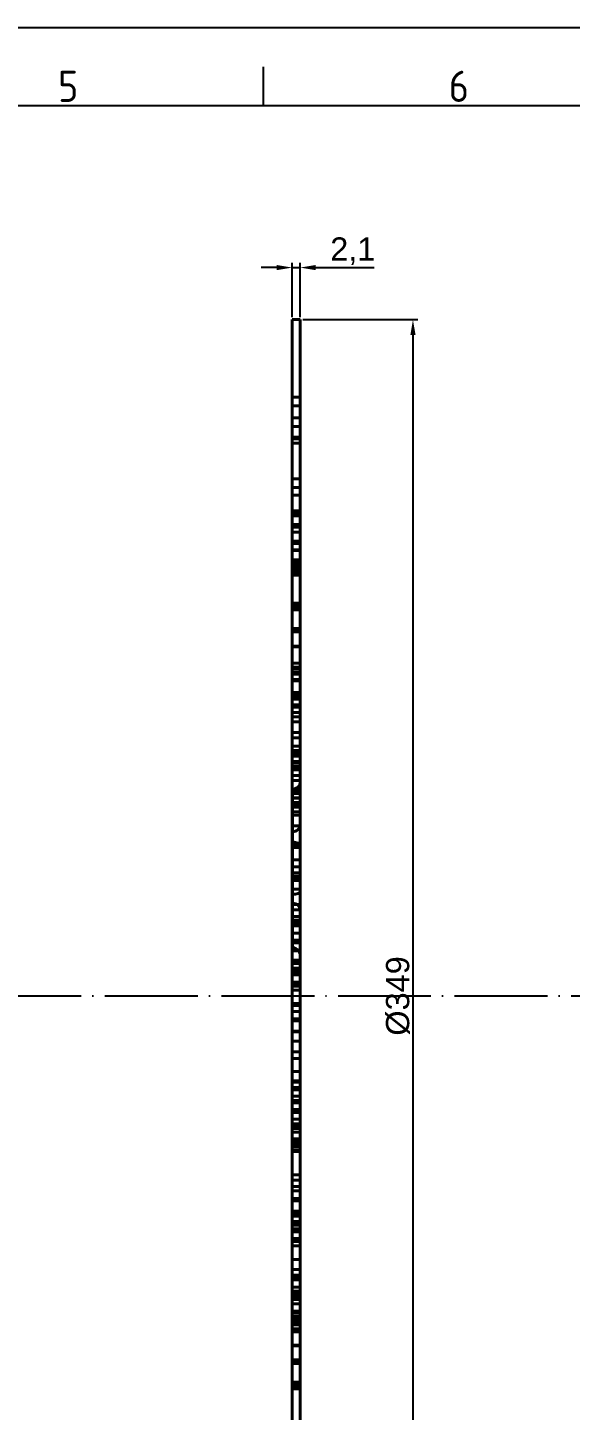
# Model space of a CAD drawing. Header units: millimetres. Extents: x 1404 to 2252, y 1260 to 1860.
# Drawn here: x 1867.8 to 2007.9, y 1502.9 to 1859.6 of the extents above; entities that cross this region are included whole.
import ezdxf
from ezdxf.enums import TextEntityAlignment as Align

# ---------------------------------------------------------------- set-up
doc = ezdxf.new("R2010")
doc.units = ezdxf.units.MM
doc.linetypes.add('ACAD_ISO04W100', pattern=[30, 24, -3, 0, -3])
doc.linetypes.add('ACAD_ISO05W100', pattern=[33, 24, -3, 0, -3, 0, -3])
for name, color, linetype, lineweight in [('AM_0', 7, 'Continuous', 40), ('AM_4', 1, 'ACAD_ISO04W100', 25), ('AM_5', 3, 'Continuous', 25), ('AM_BOR', 2, 'ACAD_ISO05W100', 35)]:
    doc.layers.add(name, color=color, linetype=linetype, lineweight=lineweight)
doc.styles.add('ACISOTS', font='isocp.shx', dxfattribs={"height": 1})
doc.styles.get("Standard").update_dxf_attribs({"font": 'arial.ttf'})
doc.dimstyles.new('ISO-25', dxfattribs={"dimtxt": 6, "dimasz": 4, "dimexe": 1.25, "dimexo": 0.625, "dimtad": 1, "dimtxsty": 'Standard', "dimcen": 4, "dimadec": 0, "dimazin": 0, "dimtfac": 1, "dimtmove": 0, "dimatfit": 3, "dimfxl": 1, "dimarcsym": 0})

# ---------------------------------------------------------------- blocks, each defined once
blk = doc.blocks.new('A3 ZTL')
blk.add_line((401.17, 280.82), (19.57, 280.82))
at = {"layer": 'AM_BOR', "color": 135, "linetype": 'Continuous', "lineweight": 25}
blk.add_line((0, 290.61), (410.96, 290.61), dxfattribs=at)
at = {"layer": 'AM_BOR', "color": 135, "lineweight": 25}
blk.add_line((254.4, 280.82), (254.4, 285.71), dxfattribs=at)
at = {"layer": 'AM_BOR', "color": 135, "lineweight": 25, "style": 'ACISOTS'}
for s, p in [('5', (229.94, 283.27)), ('6', (278.86, 283.27))]:
    blk.add_text(s, height=3.91, dxfattribs=at).set_placement(p, align=Align.MIDDLE)
blk = doc.blocks.new('*D14')
at = {"layer": 'AM_5', "color": 0, "lineweight": -2, "ltscale": 0.5, "transparency": 16777216}
for p, q in [((1932.09, 1797.69), (1928.09, 1797.69)), ((1936.09, 1784.91), (1936.09, 1798.94)), ((1936.09, 1797.69), (1938.19, 1797.69)), ((1938.19, 1784.91), (1938.19, 1798.94)), ((1942.19, 1797.69), (1957.31, 1797.69))]:
    blk.add_line(p, q, dxfattribs=at)
at = {"layer": 'AM_5', "color": 0, "ltscale": 0.5, "transparency": 16777216}
for points in [[(1932.09, 1798.36), (1932.09, 1797.02), (1936.09, 1797.69)], [(1942.19, 1798.36), (1942.19, 1797.02), (1938.19, 1797.69)]]:
    blk.add_solid(points, dxfattribs=at)
at = {"layer": 'Defpoints', "color": 0, "ltscale": 0.5, "transparency": 16777216}
for p in [(1938.19, 1797.69), (1936.09, 1784.28), (1938.19, 1784.28)]:
    blk.add_point(p, dxfattribs=at)
at = {"layer": 'AM_5', "color": 0, "ltscale": 0.5, "transparency": 16777216, "insert": (1951.75, 1801.92), "char_height": 6, "attachment_point": 5}
blk.add_mtext('2,1', dxfattribs=at)
blk = doc.blocks.new('*D15')
at = {"layer": 'AM_5', "color": 0, "lineweight": -2, "ltscale": 0.5, "transparency": 16777216}
for p, q in [((1938.82, 1784.28), (1968.53, 1784.28)), ((1967.28, 1780.28), (1967.28, 1439.32)), ((1938.82, 1435.32), (1968.53, 1435.32))]:
    blk.add_line(p, q, dxfattribs=at)
at = {"layer": 'AM_5', "color": 0, "ltscale": 0.5, "transparency": 16777216}
for points in [[(1966.62, 1780.28), (1967.95, 1780.28), (1967.28, 1784.28)], [(1966.62, 1439.32), (1967.95, 1439.32), (1967.28, 1435.32)]]:
    blk.add_solid(points, dxfattribs=at)
at = {"layer": 'Defpoints', "color": 0, "ltscale": 0.5, "transparency": 16777216}
for p in [(1938.19, 1784.28), (1938.19, 1435.32), (1967.28, 1435.32)]:
    blk.add_point(p, dxfattribs=at)
at = {"layer": 'AM_5', "color": 0, "ltscale": 0.5, "transparency": 16777216, "insert": (1963.43, 1609.8), "char_height": 6, "attachment_point": 5, "rotation": 90}
blk.add_mtext('%%c349', dxfattribs=at)

msp = doc.modelspace()

# ---------------------------------------------------------------- linework, layer by layer
at = {"layer": 'AM_0'}
for p, q in [((1938.191, 1784.284), (1936.091, 1784.284)), ((1936.091, 1435.319), (1936.091, 1784.284)), ((1938.191, 1435.319), (1938.191, 1784.284)), ((1938.191, 1764.261), (1936.091, 1764.261)), ((1938.191, 1761.989), (1936.091, 1761.989)), ((1938.191, 1758.907), (1936.091, 1758.907)), ((1938.191, 1758.896), (1936.091, 1758.896)), ((1936.091, 1756.689), (1938.191, 1756.689)), ((1936.091, 1753.961), (1938.191, 1753.961)), ((1936.091, 1753.596), (1938.191, 1753.596)), ((1938.191, 1753.533), (1936.091, 1753.533)), ((1936.091, 1752.407), (1938.191, 1752.407)), ((1936.091, 1743.233), (1938.191, 1743.233)), ((1938.191, 1740.947), (1936.091, 1740.947)), ((1938.191, 1738.96), (1936.091, 1738.96)), ((1936.091, 1734.947), (1938.191, 1734.947)), ((1936.091, 1734.447), (1938.191, 1734.447)), ((1936.091, 1733.66), (1938.191, 1733.66)), ((1938.191, 1731.411), (1936.091, 1731.411)), ((1938.191, 1730.695), (1936.091, 1730.695)), ((1938.191, 1729.422), (1936.091, 1729.422)), ((1938.191, 1727.097), (1936.091, 1727.097)), ((1938.191, 1726.512), (1936.091, 1726.512)), ((1938.191, 1724.874), (1936.091, 1724.874)), ((1938.191, 1724.725), (1936.091, 1724.725)), ((1938.191, 1722.301), (1936.091, 1722.301)), ((1936.091, 1721.797), (1938.191, 1721.797)), ((1936.091, 1721.212), (1938.191, 1721.212)), ((1938.191, 1721.198), (1936.091, 1721.198)), ((1936.091, 1720.395), (1938.191, 1720.395)), ((1936.091, 1719.801), (1938.191, 1719.801)), ((1936.091, 1719.425), (1938.191, 1719.425)), ((1936.091, 1719.122), (1938.191, 1719.122)), ((1936.091, 1718.374), (1938.191, 1718.374)), ((1938.191, 1711.105), (1936.091, 1711.105)), ((1936.091, 1710.898), (1938.191, 1710.898)), ((1938.191, 1710.363), (1936.091, 1710.363)), ((1938.191, 1709.869), (1936.091, 1709.869)), ((1938.191, 1709.441), (1936.091, 1709.441)), ((1936.091, 1704.605), (1938.191, 1704.605)), ((1936.091, 1704.569), (1938.191, 1704.569)), ((1936.091, 1704.141), (1938.191, 1704.141)), ((1938.191, 1703.688), (1936.091, 1703.688)), ((1936.091, 1700.063), (1938.191, 1700.063)), ((1938.191, 1699.898), (1936.091, 1699.898)), ((1938.191, 1695.651), (1936.091, 1695.651)), ((1936.091, 1695.634), (1938.191, 1695.634)), ((1936.091, 1694.598), (1938.191, 1694.598)), ((1938.191, 1694.353), (1936.091, 1694.353)), ((1938.191, 1694.304), (1936.091, 1694.304)), ((1938.191, 1694.253), (1936.091, 1694.253)), ((1936.091, 1693.388), (1938.191, 1693.388)), ((1936.091, 1693.118), (1938.191, 1693.118)), ((1938.191, 1693.046), (1936.091, 1693.046)), ((1938.191, 1692.825), (1936.091, 1692.825)), ((1938.191, 1691.426), (1936.091, 1691.426)), ((1938.191, 1691.119), (1936.091, 1691.119)), ((1938.191, 1688.1), (1936.091, 1688.1)), ((1936.091, 1687.746), (1938.191, 1687.746)), ((1938.191, 1687.583), (1936.091, 1687.583)), ((1938.191, 1687.138), (1936.091, 1687.138)), ((1936.091, 1686.851), (1938.191, 1686.851)), ((1938.191, 1686.71), (1936.091, 1686.71)), ((1936.091, 1686.325), (1938.191, 1686.325)), ((1936.091, 1684.926), (1938.191, 1684.926)), ((1936.091, 1684.333), (1938.191, 1684.333)), ((1936.091, 1682.948), (1938.191, 1682.948)), ((1936.091, 1681.838), (1938.191, 1681.838)), ((1938.191, 1680.493), (1936.091, 1680.493)), ((1936.091, 1677.8), (1938.191, 1677.8)), ((1938.191, 1676.401), (1936.091, 1676.401)), ((1938.191, 1674.241), (1936.091, 1674.241)), ((1938.191, 1673.139), (1936.091, 1673.139)), ((1936.091, 1672.802), (1938.191, 1672.802)), ((1938.191, 1672.354), (1936.091, 1672.354)), ((1938.191, 1671.923), (1936.091, 1671.923)), ((1938.191, 1671.68), (1936.091, 1671.68)), ((1938.191, 1670.309), (1936.091, 1670.309)), ((1936.091, 1669.901), (1938.191, 1669.901)), ((1936.091, 1669.048), (1938.191, 1669.048)), ((1936.091, 1668.941), (1938.191, 1668.941)), ((1938.191, 1668.81), (1936.091, 1668.81)), ((1938.191, 1668.497), (1936.091, 1668.497)), ((1936.091, 1668.157), (1938.191, 1668.157)), ((1936.091, 1666.639), (1938.191, 1666.639)), ((1936.091, 1665.423), (1938.191, 1665.423)), ((1936.191, 1663.145), (1936.091, 1663.145)), ((1936.091, 1662.919), (1936.191, 1662.919)), ((1936.191, 1662.359), (1936.091, 1662.359)), ((1938.191, 1662.202), (1936.091, 1662.202)), ((1936.191, 1663.143), (1936.191, 1622.37)), ((1936.091, 1662.054), (1938.191, 1662.054)), ((1936.091, 1660.911), (1938.191, 1660.911)), ((1936.091, 1660.803), (1938.191, 1660.803)), ((1936.091, 1659.714), (1938.191, 1659.714)), ((1938.191, 1658.96), (1936.091, 1658.96)), ((1938.191, 1658.613), (1936.091, 1658.613)), ((1936.091, 1658.479), (1938.191, 1658.479)), ((1938.191, 1657.301), (1936.091, 1657.301)), ((1936.091, 1656.412), (1938.191, 1656.412)), ((1938.191, 1653.692), (1936.091, 1653.692)), ((1936.191, 1652.204), (1936.091, 1652.204)), ((1936.091, 1649.463), (1936.191, 1649.463)), ((1936.091, 1648.66), (1938.191, 1648.66)), ((1938.191, 1648.068), (1936.091, 1648.068)), ((1938.191, 1644.917), (1936.091, 1644.917)), ((1938.191, 1643.13), (1936.091, 1643.13)), ((1936.091, 1641.568), (1938.191, 1641.568)), ((1936.091, 1640.673), (1938.191, 1640.673)), ((1938.191, 1639.898), (1936.091, 1639.898)), ((1936.091, 1639.617), (1938.191, 1639.617)), ((1938.191, 1637.342), (1936.091, 1637.342)), ((1936.091, 1636.036), (1936.191, 1636.036)), ((1936.191, 1633.656), (1936.091, 1633.656)), ((1936.091, 1633.398), (1938.191, 1633.398)), ((1936.091, 1632.042), (1938.191, 1632.042)), ((1938.191, 1630.334), (1936.091, 1630.334)), ((1938.191, 1629.328), (1936.091, 1629.328)), ((1936.091, 1628.859), (1938.191, 1628.859)), ((1938.191, 1628.205), (1936.091, 1628.205)), ((1936.091, 1627.892), (1938.191, 1627.892)), ((1938.191, 1625.974), (1936.091, 1625.974)), ((1938.191, 1624.22), (1936.091, 1624.22)), ((1936.091, 1623.834), (1938.191, 1623.834)), ((1938.191, 1623.474), (1936.091, 1623.474)), ((1936.191, 1622.37), (1936.091, 1622.37)), ((1938.191, 1621.474), (1936.091, 1621.474)), ((1936.091, 1619.028), (1938.191, 1619.028)), ((1936.091, 1618.92), (1938.191, 1618.92)), ((1938.191, 1618.229), (1936.091, 1618.229)), ((1936.091, 1618.212), (1938.191, 1618.212)), ((1936.091, 1616.974), (1938.191, 1616.974)), ((1938.191, 1616.539), (1936.091, 1616.539)), ((1936.091, 1616.174), (1938.191, 1616.174)), ((1936.091, 1615.674), (1938.191, 1615.674)), ((1938.191, 1615.276), (1936.091, 1615.276)), ((1936.091, 1613.376), (1938.191, 1613.376)), ((1938.191, 1612.935), (1936.091, 1612.935)), ((1938.191, 1612.888), (1936.091, 1612.888)), ((1936.091, 1612.301), (1938.191, 1612.301)), ((1936.091, 1611.32), (1938.191, 1611.32)), ((1936.091, 1607.865), (1938.191, 1607.865)), ((1938.191, 1607.301), (1936.091, 1607.301)), ((1938.191, 1605.821), (1936.091, 1605.821)), ((1938.191, 1603.929), (1936.091, 1603.929)), ((1938.191, 1603.429), (1936.091, 1603.429)), ((1938.191, 1600.683), (1936.091, 1600.683)), ((1938.191, 1600.575), (1936.091, 1600.575)), ((1936.091, 1598.129), (1938.191, 1598.129)), ((1936.091, 1595.383), (1938.191, 1595.383)), ((1936.091, 1593.629), (1938.191, 1593.629)), ((1936.091, 1590.275), (1938.191, 1590.275)), ((1936.091, 1587.89), (1938.191, 1587.89)), ((1938.191, 1587.561), (1936.091, 1587.561)), ((1938.191, 1586.205), (1936.091, 1586.205)), ((1938.191, 1585.597), (1936.091, 1585.597)), ((1938.191, 1583.954), (1936.091, 1583.954)), ((1938.191, 1582.863), (1936.091, 1582.863)), ((1936.091, 1582.568), (1938.191, 1582.568)), ((1936.091, 1582.551), (1938.191, 1582.551)), ((1936.091, 1582.261), (1938.191, 1582.261)), ((1936.091, 1580.525), (1938.191, 1580.525)), ((1938.191, 1579.985), (1936.091, 1579.985)), ((1936.091, 1579.705), (1938.191, 1579.705)), ((1938.191, 1578.035), (1936.091, 1578.035)), ((1936.091, 1576.849), (1938.191, 1576.849)), ((1938.191, 1576.725), (1936.091, 1576.725)), ((1938.191, 1576.233), (1936.091, 1576.233)), ((1938.191, 1576.181), (1936.091, 1576.181)), ((1936.091, 1576.077), (1938.191, 1576.077)), ((1938.191, 1575.657), (1936.091, 1575.657)), ((1936.091, 1575.61), (1938.191, 1575.61)), ((1936.091, 1574.685), (1938.191, 1574.685)), ((1938.191, 1572.91), (1936.091, 1572.91)), ((1936.091, 1572.466), (1938.191, 1572.466)), ((1938.191, 1572.128), (1936.091, 1572.128)), ((1936.091, 1571.535), (1938.191, 1571.535)), ((1938.191, 1570.943), (1936.091, 1570.943)), ((1938.191, 1570.148), (1936.091, 1570.148)), ((1936.091, 1569.681), (1938.191, 1569.681)), ((1936.091, 1563.648), (1938.191, 1563.648)), ((1936.091, 1562.301), (1938.191, 1562.301)), ((1936.091, 1560.643), (1938.191, 1560.643)), ((1938.191, 1559.494), (1936.091, 1559.494)), ((1938.191, 1557.549), (1936.091, 1557.549)), ((1936.091, 1557.173), (1938.191, 1557.173)), ((1936.091, 1556.922), (1938.191, 1556.922)), ((1938.191, 1554.315), (1936.091, 1554.315)), ((1938.191, 1554.252), (1936.091, 1554.252)), ((1936.091, 1553.718), (1938.191, 1553.718)), ((1938.191, 1552.964), (1936.091, 1552.964)), ((1938.191, 1551.634), (1936.091, 1551.634)), ((1936.091, 1551.479), (1938.191, 1551.479)), ((1938.191, 1551.146), (1936.091, 1551.146)), ((1936.091, 1551.082), (1938.191, 1551.082)), ((1938.191, 1550.662), (1936.091, 1550.662)), ((1936.091, 1549.722), (1938.191, 1549.722)), ((1938.191, 1548.995), (1936.091, 1548.995)), ((1936.091, 1547.249), (1938.191, 1547.249)), ((1936.091, 1546.464), (1938.191, 1546.464)), ((1936.091, 1545.362), (1938.191, 1545.362)), ((1938.191, 1541.802), (1936.091, 1541.802)), ((1938.191, 1539.28), (1936.091, 1539.28)), ((1938.191, 1537.765), (1936.091, 1537.765)), ((1936.091, 1537.206), (1938.191, 1537.206)), ((1938.191, 1536.897), (1936.091, 1536.897)), ((1938.191, 1536.873), (1936.091, 1536.873)), ((1936.091, 1536.557), (1938.191, 1536.557)), ((1938.191, 1534.677), (1936.091, 1534.677)), ((1938.191, 1533.635), (1936.091, 1533.635)), ((1936.091, 1533.08), (1938.191, 1533.08)), ((1936.091, 1532.852), (1938.191, 1532.852)), ((1936.091, 1532.78), (1938.191, 1532.78)), ((1938.191, 1532.752), (1936.091, 1532.752)), ((1936.091, 1532.465), (1938.191, 1532.465)), ((1938.191, 1532.02), (1936.091, 1532.02)), ((1938.191, 1531.856), (1936.091, 1531.856)), ((1936.091, 1531.502), (1938.191, 1531.502)), ((1936.091, 1530.397), (1938.191, 1530.397)), ((1938.191, 1528.484), (1936.091, 1528.484)), ((1936.091, 1528.177), (1938.191, 1528.177)), ((1938.191, 1527.251), (1936.091, 1527.251)), ((1936.091, 1526.556), (1938.191, 1526.556)), ((1938.191, 1526.215), (1936.091, 1526.215)), ((1936.091, 1525.812), (1938.191, 1525.812)), ((1936.091, 1525.21), (1938.191, 1525.21)), ((1938.191, 1525.005), (1936.091, 1525.005)), ((1938.191, 1523.916), (1936.091, 1523.916)), ((1936.091, 1523.201), (1938.191, 1523.201)), ((1936.091, 1519.705), (1938.191, 1519.705)), ((1938.191, 1519.54), (1936.091, 1519.54)), ((1936.091, 1515.915), (1938.191, 1515.915)), ((1938.191, 1515.461), (1936.091, 1515.461)), ((1938.191, 1515.034), (1936.091, 1515.034)), ((1938.191, 1514.998), (1936.091, 1514.998)), ((1936.091, 1510.161), (1938.191, 1510.161)), ((1936.091, 1509.734), (1938.191, 1509.734)), ((1936.091, 1509.24), (1938.191, 1509.24)), ((1938.191, 1508.705), (1936.091, 1508.705)), ((1936.091, 1508.498), (1938.191, 1508.498))]:
    msp.add_line(p, q, dxfattribs=at)
at = {"layer": 'AM_0', "flags": 128}
for points in [[(1938.191, 1663.573), (1938.153, 1663.336), (1938.039, 1663.108), (1937.854, 1662.898), (1937.605, 1662.714), (1937.302, 1662.563), (1936.956, 1662.451), (1936.581, 1662.382), (1936.191, 1662.359)], [(1936.191, 1649.463), (1936.581, 1649.445), (1936.956, 1649.39), (1937.302, 1649.3), (1937.605, 1649.18), (1937.854, 1649.033), (1938.039, 1648.866), (1938.153, 1648.685), (1938.191, 1648.496)], [(1938.191, 1636.642), (1938.153, 1636.524), (1938.039, 1636.41), (1937.854, 1636.306), (1937.605, 1636.214), (1937.302, 1636.138), (1936.956, 1636.082), (1936.581, 1636.048), (1936.191, 1636.036)]]:
    msp.add_lwpolyline(points, dxfattribs=at)
at = {"layer": 'AM_0'}
for centre, radius, start, end in [((1936.191, 1665.145), 2, 270, 0), ((1936.298, 1664.813), 1.897, 266.77879, 356.36795), ((1936.298, 1654.098), 1.897, 266.77879, 356.36795), ((1936.298, 1631.762), 1.897, 3.63205, 93.22121), ((1935.78, 1619.978), 2.427, 353.30854, 80.25817)]:
    msp.add_arc(centre, radius, start, end, dxfattribs=at)
at = {"layer": 'AM_4'}
msp.add_line((1466.332, 1609.801), (2071.333, 1609.801), dxfattribs=at)

# ---------------------------------------------------------------- block references
at = {"linetype": 'ByBlock', "lineweight": 0, "xscale": 2.061885375, "yscale": 2.061885375, "zscale": 2.061885375}
msp.add_blockref('A3 ZTL', (1404.155, 1260.384), dxfattribs=at)

# ---------------------------------------------------------------- dimensions: what is measured, and where the dimension line sits
at = {"layer": 'AM_5', "ltscale": 0.5}
dim = msp.add_linear_dim(base=(1938.191, 1797.689), p1=(1936.091, 1784.284), p2=(1938.191, 1784.284), dimstyle='ISO-25', dxfattribs=at)
dim.commit()
dim.dimension.update_dxf_attribs({"geometry": '*D14', "text_midpoint": (1951.75, 1801.919)})
dim = msp.add_linear_dim(base=(1967.285, 1435.319), p1=(1938.191, 1784.284), p2=(1938.191, 1435.319), angle=90, text='%%c349', dimstyle='ISO-25', dxfattribs=at)
dim.commit()
dim.dimension.update_dxf_attribs({"geometry": '*D15', "text_midpoint": (1963.428, 1609.801)})

doc.saveas('drawing.dxf')
